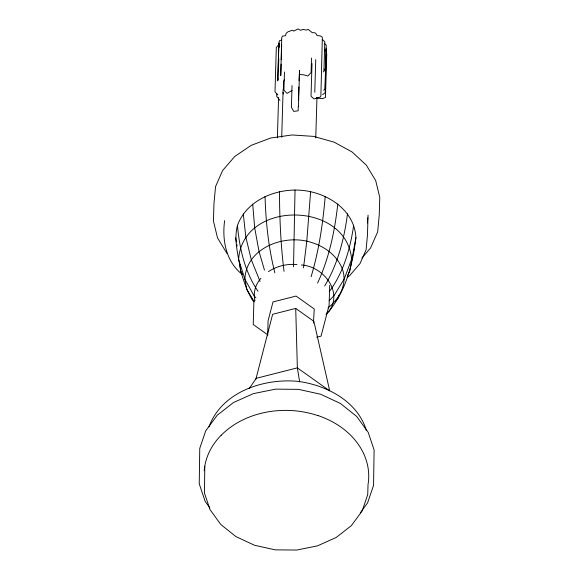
<?xml version="1.0" encoding="UTF-8"?>
<svg xmlns="http://www.w3.org/2000/svg" width="579" height="579" viewBox="0 0 579 579"><rect width="100%" height="100%" fill="white"/><g stroke="black" fill="none" stroke-linecap="round" stroke-linejoin="round"><path stroke-width="0.87" d="M293.524 266.861L295.029 190.057C322.612 189.767 354.312 207.463 355.926 237.578C352.669 265.117 345.258 293.64 326.028 314.527M204.792 466.261L204.481 493.149L210.025 509.621L220.751 524.444L235.935 536.603L254.536 545.266L275.286 549.855L296.781 550.05L317.545 545.838L336.167 537.5L351.381 525.616L362.143 510.989L367.723 494.618L368.02 484.732A81.719 64.92 1.7 0 0 318.009 415.563M224.645 220.621C221.909 239.967 226.034 261.824 242.225 274.366M253.942 300.096L253.218 324.508L267.795 334.879M267.65 335.798L268.091 320.73L273.006 301.927L296.079 296.064L314.252 308.998L313.434 323.06M276.784 93.718L276.704 96.382L280.004 100.457M278.55 66.896L278.781 58.928M279.121 47.413L279.259 42.991L278.803 44.496L277.775 80.915L278.926 42.202L279.693 40.523L281.698 40.168M277.384 137.882L278.586 97.46M281.097 64.153L280.757 75.661L281.727 37.852L282.487 36.086L285.541 35.71L286.106 33.365L287.958 31.809L291.946 30.39L292.822 30.34L293.662 31.114L298.062 28.95L300.74 30.318L302.766 29.428L306.559 30.072L308.173 29.413L312.262 32.67L314.962 32.771L316.496 34.197L317.01 35.594L320.281 35.855L322.351 37.251L320.882 96.092L320.267 97.106L313.941 98.915L311.032 96.201L312.001 63.524M281.235 59.724L281.676 44.67M281.712 137.281L283.044 92.278M284.463 72.006L283.927 90.158L287.025 93.407L292.004 90.527M292.04 85.569L291.396 107.347L293.77 111.414L298.149 110.799L298.279 106.37M298.46 100.174L298.858 86.893M299.039 80.691L299.553 70.247L298.474 106.55M311.509 58.081L311.082 72.599L307.883 76.015L303.671 74.807L299.227 74.496M314.773 92.278L315.743 59.608M315.758 137.896L316.959 97.395M324.341 70.689L324.392 68.915M324.92 51.133L324.971 49.353M326.751 53.941L325.456 97.504L322.496 98.633L316.243 98.039M329.712 285.324L329.125 305.213L321.048 336.131L316.742 337.224M368.056 215.156L367.47 234.929L366.109 249.715L359.964 263.677L349.434 275.865L347.197 277.377M310.626 191.656L306.798 241.182L303.505 267.882M367.339 222.987L367.817 217.769M325.21 196.397C322.916 223.516 318.92 250.642 311.089 276.755M337.789 203.938C334.8 231.057 329.147 258.263 317.56 283.095M253.696 301.847C247.284 292.518 243.983 281.734 240.712 271.023C238.541 255.94 233.453 240.596 237.462 225.419C245.923 202.078 271.442 190.296 295.029 190.057M347.501 213.789C344.208 238.888 337.854 264.176 324.667 286.004M353.689 225.26C350.281 248.702 343.528 272.47 329.241 291.693M355.926 237.578L349.882 270.871L347.538 275.495M255.809 379.448L272.637 314.288L295.717 308.419L313.883 321.352L329.719 390.905L297.353 367.868L256.236 378.319L249.187 388.61M278.854 44.612L276.321 47.507L275.025 91.069L275.119 91.909L277.819 94.913M209.019 426.781C221.714 391.867 263.771 378.036 298.105 381.373C326.708 385.194 357.757 401.327 366.42 430.667M339.388 294.646L337.825 298.706L335.436 301.21M284.47 79.489L283.587 81.487L283.377 88.746A17.081 13.57 1.7 0 0 283.319 94.044M353.291 251.431L354.066 249.896M360.283 512.784L367.6 502.847L373.564 485.361L374.099 449.905L368.179 432.318L356.722 416.489L340.503 403.505L320.643 394.248L298.474 389.349L275.524 389.139L253.349 393.64L233.46 402.535L217.219 415.23L205.726 430.848L199.762 448.334L199.227 483.791L205.147 501.385L209.83 507.855M361.889 258.039L370.582 247.971L377.689 231.824L379.259 214.729L379.773 197.432L375.691 180.554L366.239 165.044L352.054 151.951L334.112 142.173L313.63 136.383L292.004 134.965L270.711 138.012L251.206 145.336L234.806 156.417L222.633 170.508L215.526 186.655L213.955 203.75L213.441 221.048L217.523 237.926L226.975 253.436M260.912 278.267C255.556 284.166 252.893 292.952 254.999 300.762M329.031 300.805L333.974 295.746L344.172 279.064L351.627 259.298C346.676 200.609 242.42 199.82 238.613 259.457L244.895 279.201L246.748 289.362L254.195 301.717M322.604 94.667L325.166 92.778L326.209 48.166M328.076 307.89C339.555 298.438 347.813 283.898 342.319 268.902C336.479 253.971 321.96 244.627 306.798 241.182C280.938 235.175 245.916 249.411 244.895 279.201L254.101 295.855L255.932 297.852M326.701 313.138L328.865 311.553C343.528 291.599 323.053 266.116 301.312 265.001M323.755 90.252L324.942 88.79L326.23 45.227L324.776 43.7M323.27 71.919L323.922 71.456L324.783 42.412L324.754 41.717L322.394 39.531M268.432 271.667C276.668 266.014 287.112 263.662 296.998 264.56M258.01 291.266C244.83 271.971 239.467 248.434 237.462 225.419M260.087 281.56L251.243 259.558L245.836 237.086L243.296 213.933M242.377 274.106L240.712 271.023L239.757 264.038M277.848 78.505L278.181 79.287M251.315 297.121L251.851 298.829M264.465 270.103L259.008 251.409L254.673 227.815L252.705 204.061M274.844 272.81C268.533 247.877 265.819 222.148 265.044 196.476M235.602 237.745L236.377 242.029M236.818 244.439L237.108 246.046M299.647 381.858L297.353 367.868L295.717 308.419M284.036 271.399C280.728 244.975 279.585 218.319 279.483 191.7M204.221 470.698A81.719 64.92 1.7 0 1 221.127 435.256M221.185 435.292A82.587 65.608 1.7 0 1 317.972 415.635"/></g></svg>
